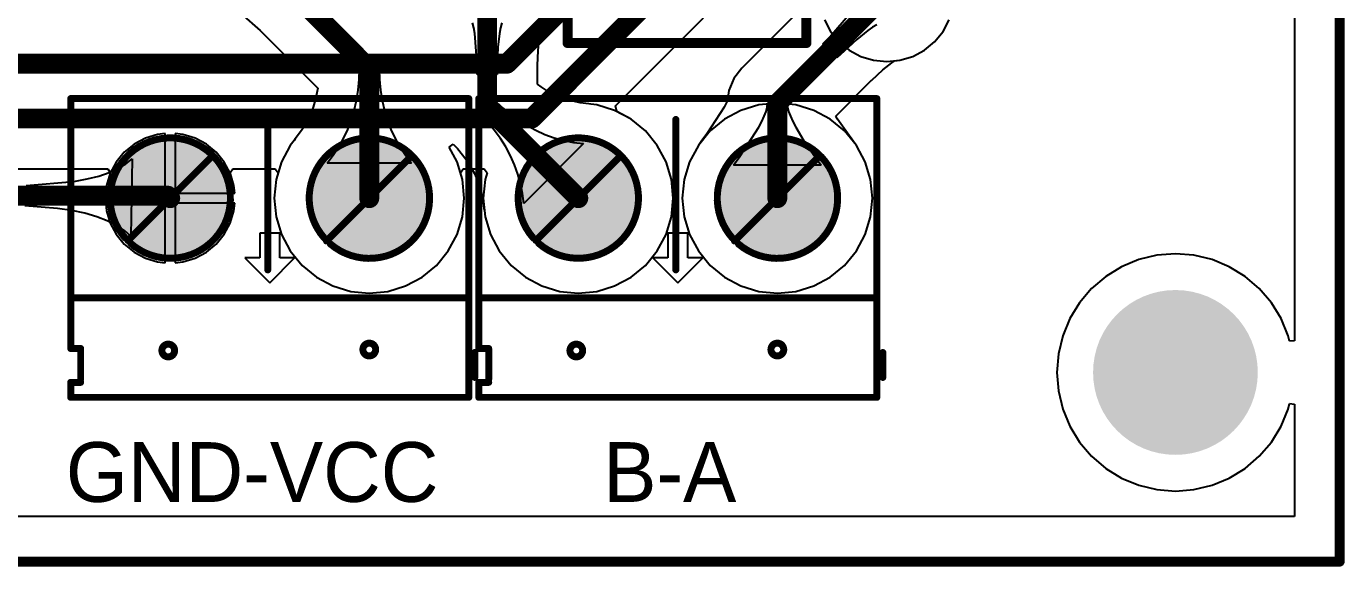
# Model space of a CAD drawing. Header units: millimetres. Extents: x 0 to 140, y 0 to 130.
# Drawn here: x 106.56 to 140.21, y -0.13 to 13.65 of the extents above; entities that cross this region are included whole.
import ezdxf

# ---------------------------------------------------------------- set-up
doc = ezdxf.new("R2010")
doc.units = ezdxf.units.MM
for name, color, linetype in [('BottomLayer', 5, 'Continuous'), ('BottomSolder', 6, 'Continuous'), ('KeepOutLayer', 6, 'Continuous'), ('MultiLayer', 9, 'Continuous'), ('PadHoleLayer', 156, 'Continuous'), ('TopLayer', 1, 'Continuous'), ('TopOverlay', 2, 'Continuous'), ('TopSolder', 216, 'Continuous')]:
    doc.layers.add(name, color=color, linetype=linetype)

msp = doc.modelspace()

# ---------------------------------------------------------------- hatches: boundary and pattern name
at = {"layer": 'BottomLayer'}
h = msp.add_hatch(color=5, dxfattribs=at)
edge = h.paths.add_edge_path()
edge.add_arc((110.236, 9.271), 1.397, 0, 360)
h = msp.add_hatch(color=5, dxfattribs=at)
edge = h.paths.add_edge_path()
edge.add_arc((115.316, 9.271), 1.397, 0, 360)
h = msp.add_hatch(color=5, dxfattribs=at)
edge = h.paths.add_edge_path()
edge.add_arc((120.65, 9.271), 1.397, 0, 360)
h = msp.add_hatch(color=5, dxfattribs=at)
edge = h.paths.add_edge_path()
edge.add_arc((125.73, 9.271), 1.397, 0, 360)
h = msp.add_hatch(color=5, dxfattribs=at)
edge = h.paths.add_edge_path()
edge.add_arc((135.89, 4.826), 2, 0, 360)
at = {"layer": 'BottomSolder'}
h = msp.add_hatch(color=6, dxfattribs=at)
edge = h.paths.add_edge_path()
edge.add_arc((110.236, 9.271), 1.499, 0, 360)
h = msp.add_hatch(color=6, dxfattribs=at)
edge = h.paths.add_edge_path()
edge.add_arc((115.316, 9.271), 1.499, 0, 360)
h = msp.add_hatch(color=6, dxfattribs=at)
edge = h.paths.add_edge_path()
edge.add_arc((120.65, 9.271), 1.499, 0, 360)
h = msp.add_hatch(color=6, dxfattribs=at)
edge = h.paths.add_edge_path()
edge.add_arc((125.73, 9.271), 1.499, 0, 360)
h = msp.add_hatch(color=6, dxfattribs=at)
edge = h.paths.add_edge_path()
edge.add_arc((135.89, 4.826), 2.102, 0, 360)
at = {"layer": 'MultiLayer'}
h = msp.add_hatch(color=9, dxfattribs=at)
edge = h.paths.add_edge_path()
edge.add_arc((110.236, 9.271), 1.397, 0, 360)
h = msp.add_hatch(color=9, dxfattribs=at)
edge = h.paths.add_edge_path()
edge.add_arc((115.316, 9.271), 1.397, 0, 360)
h = msp.add_hatch(color=9, dxfattribs=at)
edge = h.paths.add_edge_path()
edge.add_arc((120.65, 9.271), 1.397, 0, 360)
h = msp.add_hatch(color=9, dxfattribs=at)
edge = h.paths.add_edge_path()
edge.add_arc((125.73, 9.271), 1.397, 0, 360)
h = msp.add_hatch(color=9, dxfattribs=at)
edge = h.paths.add_edge_path()
edge.add_arc((135.89, 4.826), 2, 0, 360)
at = {"layer": 'PadHoleLayer'}
h = msp.add_hatch(color=156, dxfattribs=at)
edge = h.paths.add_edge_path()
edge.add_arc((110.236, 9.271), 0.635, 0, 360)
h = msp.add_hatch(color=156, dxfattribs=at)
edge = h.paths.add_edge_path()
edge.add_arc((115.316, 9.271), 0.635, 0, 360)
h = msp.add_hatch(color=156, dxfattribs=at)
edge = h.paths.add_edge_path()
edge.add_arc((120.65, 9.271), 0.635, 0, 360)
h = msp.add_hatch(color=156, dxfattribs=at)
edge = h.paths.add_edge_path()
edge.add_arc((125.73, 9.271), 0.635, 0, 360)
h = msp.add_hatch(color=156, dxfattribs=at)
edge = h.paths.add_edge_path()
edge.add_arc((135.89, 4.826), 1.5, 0, 360)
at = {"layer": 'TopLayer'}
h = msp.add_hatch(color=1, dxfattribs=at)
edge = h.paths.add_edge_path()
edge.add_arc((110.236, 9.271), 1.397, 0, 360)
h = msp.add_hatch(color=1, dxfattribs=at)
edge = h.paths.add_edge_path()
edge.add_arc((115.316, 9.271), 1.397, 0, 360)
h = msp.add_hatch(color=1, dxfattribs=at)
edge = h.paths.add_edge_path()
edge.add_arc((120.65, 9.271), 1.397, 0, 360)
h = msp.add_hatch(color=1, dxfattribs=at)
edge = h.paths.add_edge_path()
edge.add_arc((125.73, 9.271), 1.397, 0, 360)
h = msp.add_hatch(color=1, dxfattribs=at)
edge = h.paths.add_edge_path()
edge.add_arc((135.89, 4.826), 2, 0, 360)
at = {"layer": 'TopSolder'}
h = msp.add_hatch(color=216, dxfattribs=at)
edge = h.paths.add_edge_path()
edge.add_arc((110.236, 9.271), 1.499, 0, 360)
h = msp.add_hatch(color=216, dxfattribs=at)
edge = h.paths.add_edge_path()
edge.add_arc((115.316, 9.271), 1.499, 0, 360)
h = msp.add_hatch(color=216, dxfattribs=at)
edge = h.paths.add_edge_path()
edge.add_arc((120.65, 9.271), 1.499, 0, 360)
h = msp.add_hatch(color=216, dxfattribs=at)
edge = h.paths.add_edge_path()
edge.add_arc((125.73, 9.271), 1.499, 0, 360)
h = msp.add_hatch(color=216, dxfattribs=at)
edge = h.paths.add_edge_path()
edge.add_arc((135.89, 4.826), 2.102, 0, 360)

# ---------------------------------------------------------------- linework, layer by layer
at = {"layer": 'BottomLayer'}
for p, q in [((138.928, 124.794), (138.928, 5.635)), ((112.05, 13.969), (112.529, 13.548)), ((119.758, 13.52), (119.917, 13.818)), ((126.317, 14.083), (124.824, 12.59)), ((127.07, 13.387), (127.591, 13.99)), ((129.958, 13.52), (130.117, 13.818)), ((112.529, 13.548), (114, 12.077)), ((117.983, 13.618), (117.952, 13.742)), ((118.01, 13.473), (117.983, 13.618)), ((118.068, 12.678), (118.01, 13.473)), ((118.638, 13.473), (118.6, 13.119)), ((118.665, 13.618), (118.638, 13.473)), ((118.696, 13.742), (118.665, 13.618)), ((119.67, 13.413), (119.758, 13.52)), ((128.036, 13.545), (127.758, 13.322)), ((128.157, 13.629), (128.036, 13.545)), ((128.267, 13.694), (128.157, 13.629)), ((129.743, 13.259), (129.958, 13.52)), ((119.622, 13.041), (119.653, 13.325)), ((119.653, 13.325), (119.667, 13.4)), ((119.667, 13.4), (119.67, 13.413)), ((126.893, 13.206), (127.07, 13.387)), ((127.252, 12.847), (126.893, 13.206)), ((127.758, 13.322), (127.433, 13.024)), ((129.482, 13.044), (129.743, 13.259)), ((118.6, 13.119), (118.58, 12.678)), ((119.605, 12.651), (119.622, 13.041)), ((127.433, 13.024), (127.252, 12.847)), ((128.723, 12.773), (128.86, 12.787)), ((128.86, 12.787), (129.184, 12.885)), ((129.184, 12.885), (129.482, 13.044)), ((115.054, 12.294), (115.062, 12.573)), ((115.062, 12.573), (115.57, 12.573)), ((115.57, 12.573), (115.578, 12.294)), ((118.07, 12.426), (118.068, 12.678)), ((118.58, 12.678), (118.578, 12.426)), ((119.605, 12.65), (119.605, 12.651)), ((119.605, 12.178), (119.605, 12.65)), ((124.824, 12.59), (124.621, 12.324)), ((128.138, 12.28), (128.425, 12.544)), ((128.425, 12.544), (128.649, 12.723)), ((128.649, 12.723), (128.711, 12.766)), ((128.711, 12.766), (128.723, 12.773)), ((115.029, 12.023), (115.054, 12.294)), ((115.578, 12.294), (115.603, 12.023)), ((118.578, 12.426), (118.07, 12.426)), ((119.699, 12.109), (119.605, 12.178)), ((124.621, 12.324), (124.493, 12.016)), ((127.223, 11.366), (128.137, 12.28)), ((128.137, 12.28), (128.138, 12.28)), ((113.981, 11.954), (113.939, 11.769)), ((114, 12.077), (113.981, 11.954)), ((114.988, 11.761), (115.029, 12.023)), ((115.603, 12.023), (115.644, 11.761)), ((118.144, 11.417), (118.504, 11.777)), ((118.504, 11.777), (118.705, 11.587)), ((119.859, 12.01), (119.699, 12.109)), ((120.019, 11.924), (119.859, 12.01)), ((120.183, 11.851), (120.019, 11.924)), ((120.35, 11.791), (120.183, 11.851)), ((120.521, 11.743), (120.35, 11.791)), ((124.456, 11.78), (124.455, 11.769)), ((124.47, 11.841), (124.456, 11.78)), ((124.493, 12.016), (124.47, 11.841)), ((113.886, 11.593), (113.822, 11.425)), ((113.939, 11.769), (113.886, 11.593)), ((114.856, 11.262), (114.93, 11.507)), ((114.93, 11.507), (114.988, 11.761)), ((115.644, 11.761), (115.702, 11.507)), ((115.702, 11.507), (115.776, 11.262)), ((118.705, 11.587), (118.912, 11.415)), ((120.698, 11.706), (120.521, 11.743)), ((120.917, 11.678), (120.698, 11.706)), ((120.966, 11.665), (120.917, 11.678)), ((121.123, 11.649), (120.966, 11.665)), ((121.578, 11.511), (121.123, 11.649)), ((121.997, 11.287), (121.578, 11.511)), ((124.373, 11.594), (123.934, 10.915)), ((124.414, 11.673), (124.373, 11.594)), ((124.446, 11.745), (124.414, 11.673)), ((124.455, 11.769), (124.446, 11.745)), ((125.398, 11.364), (125.441, 11.485)), ((125.441, 11.485), (125.467, 11.592)), ((125.467, 11.592), (125.476, 11.684)), ((125.476, 11.684), (125.984, 11.684)), ((125.984, 11.684), (125.993, 11.592)), ((125.993, 11.592), (126.019, 11.485)), ((126.019, 11.485), (126.062, 11.364)), ((113.66, 11.11), (113.561, 10.96)), ((113.747, 11.265), (113.66, 11.11)), ((113.822, 11.425), (113.747, 11.265)), ((114.766, 11.025), (114.856, 11.262)), ((115.776, 11.262), (115.866, 11.025)), ((118.334, 11.216), (118.144, 11.417)), ((118.506, 11.009), (118.334, 11.216)), ((118.912, 11.415), (119.125, 11.26)), ((119.125, 11.26), (119.344, 11.122)), ((119.344, 11.122), (119.569, 11.002)), ((122.365, 10.986), (121.997, 11.287)), ((125.26, 11.078), (125.338, 11.228)), ((125.338, 11.228), (125.398, 11.364)), ((126.062, 11.364), (126.122, 11.228)), ((126.122, 11.228), (126.2, 11.078)), ((127.269, 11.289), (127.223, 11.366)), ((127.518, 10.927), (127.269, 11.289)), ((109.601, 10.804), (109.314, 10.65)), ((109.912, 10.898), (109.601, 10.804)), ((110.109, 10.917), (109.912, 10.898)), ((110.109, 9.398), (110.109, 10.917)), ((110.56, 10.898), (110.363, 10.917)), ((110.363, 10.917), (110.363, 9.398)), ((110.871, 10.804), (110.56, 10.898)), ((111.158, 10.65), (110.871, 10.804)), ((113.427, 10.785), (113.401, 10.741)), ((113.561, 10.96), (113.427, 10.785)), ((114.535, 10.576), (114.659, 10.796)), ((114.659, 10.796), (114.766, 11.025)), ((115.866, 11.025), (115.973, 10.796)), ((115.973, 10.796), (116.097, 10.576)), ((118.661, 10.796), (118.506, 11.009)), ((118.799, 10.577), (118.661, 10.796)), ((119.569, 11.002), (119.8, 10.899)), ((119.8, 10.899), (120.037, 10.814)), ((120.037, 10.814), (120.28, 10.746)), ((122.666, 10.618), (122.365, 10.986)), ((123.934, 10.915), (123.788, 10.717)), ((124.777, 10.332), (125.26, 11.078)), ((126.2, 11.078), (126.407, 10.734)), ((127.672, 10.717), (127.518, 10.927)), ((109.063, 10.444), (108.857, 10.193)), ((109.314, 10.65), (109.063, 10.444)), ((111.409, 10.444), (111.158, 10.65)), ((111.615, 10.193), (111.409, 10.444)), ((113.3, 10.618), (113.076, 10.199)), ((113.401, 10.741), (113.3, 10.618)), ((114.395, 10.364), (114.535, 10.576)), ((116.097, 10.576), (116.237, 10.364)), ((117.355, 10.575), (117.458, 10.651)), ((117.556, 10.199), (117.355, 10.575)), ((117.458, 10.651), (117.459, 10.65)), ((117.459, 10.65), (117.566, 10.537)), ((117.566, 10.537), (117.697, 10.38)), ((118.919, 10.352), (118.799, 10.577)), ((120.784, 10.662), (119.259, 9.137)), ((120.28, 10.746), (120.529, 10.695)), ((120.529, 10.695), (120.784, 10.662)), ((122.89, 10.199), (122.666, 10.618)), ((123.714, 10.618), (123.49, 10.199)), ((123.772, 10.688), (123.714, 10.618)), ((123.788, 10.717), (123.772, 10.688)), ((126.407, 10.734), (126.683, 10.332)), ((127.688, 10.688), (127.672, 10.717)), ((127.746, 10.618), (127.688, 10.688)), ((127.97, 10.199), (127.746, 10.618)), ((108.857, 10.193), (108.703, 9.906)), ((108.91, 10.027), (109.105, 10.144)), ((109.105, 10.144), (109.264, 10.274)), ((109.264, 10.274), (109.234, 8.298)), ((111.769, 9.906), (111.615, 10.193)), ((113.076, 10.199), (112.938, 9.744)), ((114.239, 10.161), (114.395, 10.364)), ((116.393, 10.161), (114.239, 10.161)), ((116.237, 10.364), (116.393, 10.161)), ((117.694, 9.744), (117.556, 10.199)), ((117.697, 10.38), (117.812, 10.222)), ((117.812, 10.222), (117.911, 10.062)), ((119.022, 10.121), (118.919, 10.352)), ((119.107, 9.884), (119.022, 10.121)), ((123.028, 9.744), (122.89, 10.199)), ((123.49, 10.199), (123.352, 9.744)), ((124.613, 10.11), (124.777, 10.332)), ((126.847, 10.11), (124.613, 10.11)), ((126.683, 10.332), (126.847, 10.11)), ((128.108, 9.744), (127.97, 10.199)), ((107.778, 9.698), (108.114, 9.76)), ((108.114, 9.76), (108.415, 9.835)), ((108.415, 9.835), (108.68, 9.925)), ((108.703, 9.906), (108.609, 9.595)), ((108.68, 9.925), (108.91, 10.027)), ((111.863, 9.595), (111.769, 9.906)), ((117.911, 10.062), (117.997, 9.901)), ((117.997, 9.901), (118.07, 9.738)), ((119.175, 9.641), (119.107, 9.884)), ((106.559, 9.595), (107.778, 9.698)), ((108.609, 9.595), (108.59, 9.398)), ((111.882, 9.398), (111.863, 9.595)), ((112.938, 9.744), (112.891, 9.271)), ((117.741, 9.271), (117.694, 9.744)), ((118.07, 9.738), (118.13, 9.571)), ((118.13, 9.571), (118.178, 9.4)), ((119.226, 9.392), (119.175, 9.641)), ((123.075, 9.271), (123.028, 9.744)), ((123.352, 9.744), (123.305, 9.271)), ((128.155, 9.271), (128.108, 9.744)), ((108.59, 9.398), (110.109, 9.398)), ((110.109, 9.144), (108.59, 9.144)), ((108.59, 9.144), (108.609, 8.947)), ((110.109, 7.625), (110.109, 9.144)), ((110.363, 9.398), (111.882, 9.398)), ((111.882, 9.144), (110.363, 9.144)), ((110.363, 9.144), (110.363, 7.625)), ((111.863, 8.947), (111.882, 9.144)), ((112.891, 9.271), (112.938, 8.798)), ((117.694, 8.798), (117.741, 9.271)), ((118.178, 9.4), (118.215, 9.223)), ((118.215, 9.223), (118.243, 9.004)), ((119.259, 9.137), (119.226, 9.392)), ((123.028, 8.798), (123.075, 9.271)), ((123.305, 9.271), (123.352, 8.798)), ((128.108, 8.798), (128.155, 9.271)), ((107.358, 9.01), (106.525, 9.073)), ((107.726, 8.955), (107.358, 9.01)), ((108.06, 8.885), (107.726, 8.955)), ((108.361, 8.799), (108.06, 8.885)), ((108.629, 8.697), (108.361, 8.799)), ((108.609, 8.947), (108.703, 8.636)), ((111.769, 8.636), (111.863, 8.947)), ((112.938, 8.798), (113.076, 8.343)), ((117.556, 8.343), (117.694, 8.798)), ((118.243, 9.004), (118.256, 8.955)), ((118.256, 8.955), (118.272, 8.798)), ((118.272, 8.798), (118.41, 8.343)), ((122.89, 8.343), (123.028, 8.798)), ((123.352, 8.798), (123.49, 8.343)), ((127.97, 8.343), (128.108, 8.798)), ((108.864, 8.579), (108.629, 8.697)), ((108.703, 8.636), (108.857, 8.349)), ((109.065, 8.446), (108.864, 8.579)), ((109.234, 8.298), (109.065, 8.446)), ((111.615, 8.349), (111.769, 8.636)), ((108.857, 8.349), (109.063, 8.098)), ((109.063, 8.098), (109.314, 7.892)), ((111.158, 7.892), (111.409, 8.098)), ((111.409, 8.098), (111.615, 8.349)), ((113.076, 8.343), (113.3, 7.924)), ((117.332, 7.924), (117.556, 8.343)), ((118.41, 8.343), (118.634, 7.924)), ((122.666, 7.924), (122.89, 8.343)), ((123.49, 8.343), (123.714, 7.924)), ((127.746, 7.924), (127.97, 8.343)), ((109.314, 7.892), (109.601, 7.738)), ((109.601, 7.738), (109.912, 7.644)), ((110.56, 7.644), (110.871, 7.738)), ((110.871, 7.738), (111.158, 7.892)), ((113.3, 7.924), (113.601, 7.556)), ((117.031, 7.556), (117.332, 7.924)), ((118.634, 7.924), (118.935, 7.556)), ((122.365, 7.556), (122.666, 7.924)), ((123.714, 7.924), (124.015, 7.556)), ((127.445, 7.556), (127.746, 7.924)), ((135.417, 7.814), (134.955, 7.703)), ((135.89, 7.851), (135.417, 7.814)), ((136.363, 7.814), (135.89, 7.851)), ((136.825, 7.703), (136.363, 7.814)), ((109.912, 7.644), (110.109, 7.625)), ((110.363, 7.625), (110.56, 7.644)), ((113.601, 7.556), (113.969, 7.255)), ((116.663, 7.255), (117.031, 7.556)), ((118.935, 7.556), (119.303, 7.255)), ((121.997, 7.255), (122.365, 7.556)), ((124.015, 7.556), (124.383, 7.255)), ((127.077, 7.255), (127.445, 7.556)), ((134.517, 7.522), (134.112, 7.274)), ((134.955, 7.703), (134.517, 7.522)), ((137.263, 7.522), (136.825, 7.703)), ((137.668, 7.274), (137.263, 7.522)), ((113.969, 7.255), (114.388, 7.031)), ((116.244, 7.031), (116.663, 7.255)), ((119.303, 7.255), (119.722, 7.031)), ((121.578, 7.031), (121.997, 7.255)), ((124.383, 7.255), (124.802, 7.031)), ((126.658, 7.031), (127.077, 7.255)), ((134.112, 7.274), (133.751, 6.965)), ((138.029, 6.965), (137.668, 7.274)), ((114.388, 7.031), (114.843, 6.893)), ((114.843, 6.893), (115.316, 6.846)), ((115.316, 6.846), (115.789, 6.893)), ((115.789, 6.893), (116.244, 7.031)), ((119.722, 7.031), (120.177, 6.893)), ((120.177, 6.893), (120.65, 6.846)), ((120.65, 6.846), (121.123, 6.893)), ((121.123, 6.893), (121.578, 7.031)), ((124.802, 7.031), (125.257, 6.893)), ((125.257, 6.893), (125.73, 6.846)), ((125.73, 6.846), (126.203, 6.893)), ((126.203, 6.893), (126.658, 7.031)), ((133.751, 6.965), (133.442, 6.604)), ((138.338, 6.604), (138.029, 6.965)), ((133.442, 6.604), (133.194, 6.199)), ((138.586, 6.199), (138.338, 6.604)), ((133.194, 6.199), (133.013, 5.761)), ((138.767, 5.761), (138.586, 6.199)), ((133.013, 5.761), (132.902, 5.299)), ((138.801, 5.62), (138.767, 5.761)), ((138.928, 5.635), (138.801, 5.62)), ((132.902, 5.299), (132.865, 4.826)), ((132.865, 4.826), (132.902, 4.353)), ((132.902, 4.353), (133.013, 3.891)), ((133.013, 3.891), (133.194, 3.453)), ((138.586, 3.453), (138.767, 3.891)), ((138.767, 3.891), (138.801, 4.032)), ((138.801, 4.032), (138.928, 4.017)), ((138.928, 4.017), (138.928, 1.153)), ((133.194, 3.453), (133.442, 3.048)), ((138.338, 3.048), (138.586, 3.453)), ((133.442, 3.048), (133.751, 2.687)), ((138.029, 2.687), (138.338, 3.048)), ((133.751, 2.687), (134.112, 2.378)), ((134.112, 2.378), (134.517, 2.13)), ((137.263, 2.13), (137.668, 2.378)), ((137.668, 2.378), (138.029, 2.687)), ((134.517, 2.13), (134.955, 1.949)), ((136.825, 1.949), (137.263, 2.13)), ((134.955, 1.949), (135.417, 1.838)), ((135.417, 1.838), (135.89, 1.801)), ((135.89, 1.801), (136.363, 1.838)), ((136.363, 1.838), (136.825, 1.949)), ((138.928, 1.153), (1.153, 1.153))]:
    msp.add_line(p, q, dxfattribs=at)
at = {"layer": 'BottomLayer', "const_width": 0.508}
for points in [[(112.268, 15.621), (115.316, 12.573)], [(118.324, 11.597), (118.324, 14.478)], [(125.73, 11.684), (128.524, 14.478)], [(115.316, 9.271), (115.316, 12.573)], [(118.324, 11.597), (120.65, 9.271)], [(125.73, 9.271), (125.73, 11.684)], [(103.54, 9.334), (110.172, 9.334)], [(110.172, 9.334), (110.236, 9.271)]]:
    msp.add_lwpolyline(points, dxfattribs=at)
at = {"layer": 'BottomLayer', "const_width": 0.254}
for points in [[(115.189, 12.573, 1), (115.443, 12.573, 1)], [(115.189, 12.573, 1), (115.443, 12.573, 1)], [(118.197, 11.597, 1), (118.451, 11.597, 1)], [(118.197, 11.597, 1), (118.451, 11.597, 1)], [(125.603, 11.684, 1), (125.857, 11.684, 1)], [(125.603, 11.684, 1), (125.857, 11.684, 1)], [(110.046, 9.334, 1), (110.299, 9.334, 1)], [(110.046, 9.334, 1), (110.299, 9.334, 1)], [(110.109, 9.271, 1), (110.363, 9.271, 1)], [(115.189, 9.271, 1), (115.443, 9.271, 1)], [(120.523, 9.271, 1), (120.777, 9.271, 1)], [(125.603, 9.271, 1), (125.857, 9.271, 1)]]:
    msp.add_lwpolyline(points, format="xyb", close=True, dxfattribs=at)
at = {"layer": 'KeepOutLayer', "const_width": 0.254}
for points in [[(140.081, 130.048), (140.081, 0)], [(0, 0), (140.081, 0)]]:
    msp.add_lwpolyline(points, dxfattribs=at)
at = {"layer": 'KeepOutLayer', "const_width": 0.127}
msp.add_lwpolyline([(140.018, 0, 1), (140.145, 0, 1)], format="xyb", close=True, dxfattribs=at)
msp.add_lwpolyline([(140.018, 0, 1), (140.145, 0, 1)], format="xyb", close=True, dxfattribs=at)
at = {"layer": 'TopLayer'}
for p, q in [((138.928, 124.794), (138.928, 5.635)), ((121.599, 11.627), (123.842, 13.87)), ((126.931, 13.818), (127.09, 13.52)), ((129.958, 13.52), (130.117, 13.818)), ((127.09, 13.52), (127.305, 13.259)), ((129.743, 13.259), (129.958, 13.52)), ((127.305, 13.259), (127.566, 13.044)), ((129.482, 13.044), (129.743, 13.259)), ((127.566, 13.044), (127.864, 12.885)), ((127.864, 12.885), (128.188, 12.787)), ((128.188, 12.787), (128.524, 12.754)), ((128.524, 12.754), (128.86, 12.787)), ((128.86, 12.787), (129.184, 12.885)), ((129.184, 12.885), (129.482, 13.044)), ((121.633, 11.482), (121.599, 11.627)), ((121.997, 11.287), (121.633, 11.482)), ((124.802, 11.511), (124.383, 11.287)), ((125.257, 11.649), (124.802, 11.511)), ((125.73, 11.696), (125.257, 11.649)), ((126.203, 11.649), (125.73, 11.696)), ((126.658, 11.511), (126.203, 11.649)), ((127.077, 11.287), (126.658, 11.511)), ((122.365, 10.986), (121.997, 11.287)), ((124.383, 11.287), (124.015, 10.986)), ((127.445, 10.986), (127.077, 11.287)), ((122.666, 10.618), (122.365, 10.986)), ((124.015, 10.986), (123.714, 10.618)), ((127.746, 10.618), (127.445, 10.986)), ((122.89, 10.199), (122.666, 10.618)), ((123.714, 10.618), (123.49, 10.199)), ((127.97, 10.199), (127.746, 10.618)), ((123.028, 9.744), (122.89, 10.199)), ((123.49, 10.199), (123.352, 9.744)), ((128.108, 9.744), (127.97, 10.199)), ((104.69, 10.022), (108.642, 10.022)), ((108.7, 9.895), (108.609, 9.595)), ((108.642, 10.022), (108.696, 9.932)), ((108.696, 9.932), (108.7, 9.895)), ((111.772, 9.895), (111.776, 9.932)), ((111.863, 9.595), (111.772, 9.895)), ((111.776, 9.932), (111.83, 10.022)), ((111.83, 10.022), (112.916, 10.022)), ((112.916, 10.022), (112.991, 9.92)), ((112.991, 9.92), (112.938, 9.744)), ((117.641, 9.92), (117.716, 10.022)), ((117.694, 9.744), (117.641, 9.92)), ((117.716, 10.022), (118.25, 10.022)), ((118.25, 10.022), (118.325, 9.92)), ((118.325, 9.92), (118.272, 9.744)), ((108.609, 9.595), (108.59, 9.398)), ((111.882, 9.398), (111.863, 9.595)), ((112.938, 9.744), (112.891, 9.271)), ((117.741, 9.271), (117.694, 9.744)), ((118.272, 9.744), (118.225, 9.271)), ((123.075, 9.271), (123.028, 9.744)), ((123.352, 9.744), (123.305, 9.271)), ((128.155, 9.271), (128.108, 9.744)), ((108.59, 9.398), (110.236, 9.398)), ((110.109, 9.144), (108.59, 9.144)), ((108.59, 9.144), (108.609, 8.947)), ((110.109, 7.625), (110.109, 9.144)), ((110.236, 9.398), (111.882, 9.398)), ((111.882, 9.144), (110.363, 9.144)), ((110.363, 9.144), (110.363, 7.625)), ((111.863, 8.947), (111.882, 9.144)), ((112.891, 9.271), (112.938, 8.798)), ((117.694, 8.798), (117.741, 9.271)), ((118.225, 9.271), (118.272, 8.798)), ((123.028, 8.798), (123.075, 9.271)), ((123.305, 9.271), (123.352, 8.798)), ((128.108, 8.798), (128.155, 9.271)), ((108.609, 8.947), (108.703, 8.636)), ((111.769, 8.636), (111.863, 8.947)), ((112.938, 8.798), (113.076, 8.343)), ((117.556, 8.343), (117.694, 8.798)), ((118.272, 8.798), (118.41, 8.343)), ((122.89, 8.343), (123.028, 8.798)), ((123.352, 8.798), (123.49, 8.343)), ((127.97, 8.343), (128.108, 8.798)), ((108.703, 8.636), (108.857, 8.349)), ((111.615, 8.349), (111.769, 8.636)), ((108.857, 8.349), (109.063, 8.098)), ((109.063, 8.098), (109.314, 7.892)), ((111.158, 7.892), (111.409, 8.098)), ((111.409, 8.098), (111.615, 8.349)), ((113.076, 8.343), (113.3, 7.924)), ((117.332, 7.924), (117.556, 8.343)), ((118.41, 8.343), (118.634, 7.924)), ((122.666, 7.924), (122.89, 8.343)), ((123.49, 8.343), (123.714, 7.924)), ((127.746, 7.924), (127.97, 8.343)), ((109.314, 7.892), (109.601, 7.738)), ((109.601, 7.738), (109.912, 7.644)), ((110.56, 7.644), (110.871, 7.738)), ((110.871, 7.738), (111.158, 7.892)), ((113.3, 7.924), (113.601, 7.556)), ((117.031, 7.556), (117.332, 7.924)), ((118.634, 7.924), (118.935, 7.556)), ((122.365, 7.556), (122.666, 7.924)), ((123.714, 7.924), (124.015, 7.556)), ((127.445, 7.556), (127.746, 7.924)), ((135.417, 7.814), (134.955, 7.703)), ((135.89, 7.851), (135.417, 7.814)), ((136.363, 7.814), (135.89, 7.851)), ((136.825, 7.703), (136.363, 7.814)), ((109.912, 7.644), (110.109, 7.625)), ((110.363, 7.625), (110.56, 7.644)), ((113.601, 7.556), (113.969, 7.255)), ((116.663, 7.255), (117.031, 7.556)), ((118.935, 7.556), (119.303, 7.255)), ((121.997, 7.255), (122.365, 7.556)), ((124.015, 7.556), (124.383, 7.255)), ((127.077, 7.255), (127.445, 7.556)), ((134.517, 7.522), (134.112, 7.274)), ((134.955, 7.703), (134.517, 7.522)), ((137.263, 7.522), (136.825, 7.703)), ((137.668, 7.274), (137.263, 7.522)), ((113.969, 7.255), (114.388, 7.031)), ((116.244, 7.031), (116.663, 7.255)), ((119.303, 7.255), (119.722, 7.031)), ((121.578, 7.031), (121.997, 7.255)), ((124.383, 7.255), (124.802, 7.031)), ((126.658, 7.031), (127.077, 7.255)), ((134.112, 7.274), (133.751, 6.965)), ((138.029, 6.965), (137.668, 7.274)), ((114.388, 7.031), (114.843, 6.893)), ((114.843, 6.893), (115.316, 6.846)), ((115.316, 6.846), (115.789, 6.893)), ((115.789, 6.893), (116.244, 7.031)), ((119.722, 7.031), (120.177, 6.893)), ((120.177, 6.893), (120.65, 6.846)), ((120.65, 6.846), (121.123, 6.893)), ((121.123, 6.893), (121.578, 7.031)), ((124.802, 7.031), (125.257, 6.893)), ((125.257, 6.893), (125.73, 6.846)), ((125.73, 6.846), (126.203, 6.893)), ((126.203, 6.893), (126.658, 7.031)), ((133.751, 6.965), (133.442, 6.604)), ((138.338, 6.604), (138.029, 6.965)), ((133.442, 6.604), (133.194, 6.199)), ((138.586, 6.199), (138.338, 6.604)), ((133.194, 6.199), (133.013, 5.761)), ((138.767, 5.761), (138.586, 6.199)), ((133.013, 5.761), (132.902, 5.299)), ((138.801, 5.62), (138.767, 5.761)), ((138.928, 5.635), (138.801, 5.62)), ((132.902, 5.299), (132.865, 4.826)), ((132.865, 4.826), (132.902, 4.353)), ((132.902, 4.353), (133.013, 3.891)), ((133.013, 3.891), (133.194, 3.453)), ((138.586, 3.453), (138.767, 3.891)), ((138.767, 3.891), (138.801, 4.032)), ((138.801, 4.032), (138.928, 4.017)), ((138.928, 4.017), (138.928, 1.153)), ((133.194, 3.453), (133.442, 3.048)), ((138.338, 3.048), (138.586, 3.453)), ((133.442, 3.048), (133.751, 2.687)), ((138.029, 2.687), (138.338, 3.048)), ((133.751, 2.687), (134.112, 2.378)), ((134.112, 2.378), (134.517, 2.13)), ((137.263, 2.13), (137.668, 2.378)), ((137.668, 2.378), (138.029, 2.687)), ((134.517, 2.13), (134.955, 1.949)), ((136.825, 1.949), (137.263, 2.13)), ((134.955, 1.949), (135.417, 1.838)), ((135.417, 1.838), (135.89, 1.801)), ((135.89, 1.801), (136.363, 1.838)), ((136.363, 1.838), (136.825, 1.949)), ((138.928, 1.153), (1.153, 1.153))]:
    msp.add_line(p, q, dxfattribs=at)
at = {"layer": 'TopLayer', "const_width": 0.508}
for points in [[(118.828, 12.7), (121.678, 15.55)], [(119.463, 11.303), (122.936, 14.776)], [(25.796, 12.7), (118.828, 12.7)], [(25.4, 11.303), (119.463, 11.303)]]:
    msp.add_lwpolyline(points, dxfattribs=at)
at = {"layer": 'TopLayer', "const_width": 0.254}
for points in [[(118.701, 12.7, 1), (118.955, 12.7, 1)], [(118.701, 12.7, 1), (118.955, 12.7, 1)], [(119.336, 11.303, 1), (119.59, 11.303, 1)], [(119.336, 11.303, 1), (119.59, 11.303, 1)]]:
    msp.add_lwpolyline(points, format="xyb", close=True, dxfattribs=at)
at = {"layer": 'TopOverlay'}
for p, q in [((113.03, 8.382), (112.522, 8.382)), ((112.522, 8.382), (112.522, 7.747)), ((113.03, 7.747), (113.03, 8.382)), ((123.444, 8.382), (122.936, 8.382)), ((122.936, 8.382), (122.936, 7.747)), ((123.444, 7.747), (123.444, 8.382)), ((112.141, 7.747), (112.776, 7.112)), ((112.522, 7.747), (112.141, 7.747)), ((112.776, 7.112), (113.411, 7.747)), ((113.411, 7.747), (113.03, 7.747)), ((122.555, 7.747), (123.19, 7.112)), ((122.936, 7.747), (122.555, 7.747)), ((123.19, 7.112), (123.825, 7.747)), ((123.825, 7.747), (123.444, 7.747))]:
    msp.add_line(p, q, dxfattribs=at)
for points, const_width in [([(120.376, 13.228), (120.376, 15.728)], 0.254), ([(126.472, 13.228), (126.472, 15.728)], 0.254), ([(120.376, 13.228), (126.472, 13.228)], 0.254), ([(107.696, 11.811), (117.856, 11.811)], 0.178), ([(107.696, 5.436), (107.696, 11.811)], 0.178), ([(117.856, 8.001), (117.856, 11.811)], 0.178), ([(118.11, 11.811), (128.27, 11.811)], 0.178), ([(118.11, 5.436), (118.11, 11.811)], 0.178), ([(128.27, 8.001), (128.27, 11.811)], 0.178), ([(107.696, 8.255), (107.696, 11.278)], 0.178), ([(112.725, 7.442), (112.725, 11.278)], 0.178), ([(118.11, 8.255), (118.11, 11.278)], 0.178), ([(123.139, 7.442), (123.139, 11.278)], 0.178), ([(109.156, 8.191), (111.303, 10.338)], 0.178), ([(114.224, 8.179), (116.383, 10.338)], 0.178), ([(119.57, 8.191), (121.717, 10.338)], 0.178), ([(124.638, 8.179), (126.797, 10.338)], 0.178), ([(117.856, 4.191), (117.856, 8.001)], 0.178), ([(128.27, 4.191), (128.27, 8.001)], 0.178), ([(107.696, 6.731), (117.856, 6.731)], 0.178), ([(118.11, 6.731), (128.27, 6.731)], 0.178), ([(107.696, 5.436), (107.95, 5.436)], 0.178), ([(107.95, 4.648), (107.95, 5.436)], 0.178), ([(118.008, 4.699), (118.008, 5.334)], 0.178), ([(118.11, 5.436), (118.364, 5.436)], 0.178), ([(118.364, 4.648), (118.364, 5.436)], 0.178), ([(128.422, 4.699), (128.422, 5.334)], 0.178), ([(107.696, 4.191), (107.696, 4.572)], 0.178), ([(107.696, 4.572), (107.95, 4.572)], 0.178), ([(118.11, 4.191), (118.11, 4.572)], 0.178), ([(118.11, 4.572), (118.364, 4.572)], 0.178), ([(107.696, 4.191), (117.856, 4.191)], 0.178), ([(118.11, 4.191), (128.27, 4.191)], 0.178)]:
    msp.add_lwpolyline(points, dxfattribs=dict(at, const_width=const_width))
for points, const_width in [([(120.313, 13.228, 1), (120.44, 13.228, 1)], 0.127), ([(120.313, 13.228, 1), (120.44, 13.228, 1)], 0.127), ([(126.409, 13.228, 1), (126.536, 13.228, 1)], 0.127), ([(126.409, 13.228, 1), (126.536, 13.228, 1)], 0.127), ([(107.652, 11.811, 1), (107.74, 11.811, 1)], 0.0889), ([(107.652, 11.811, 1), (107.74, 11.811, 1)], 0.0889), ([(117.812, 11.811, 1), (117.9, 11.811, 1)], 0.0889), ([(117.812, 11.811, 1), (117.9, 11.811, 1)], 0.0889), ([(118.066, 11.811, 1), (118.154, 11.811, 1)], 0.0889), ([(118.066, 11.811, 1), (118.154, 11.811, 1)], 0.0889), ([(128.226, 11.811, 1), (128.314, 11.811, 1)], 0.0889), ([(128.226, 11.811, 1), (128.314, 11.811, 1)], 0.0889), ([(107.652, 11.278, 1), (107.74, 11.278, 1)], 0.0889), ([(112.681, 11.278, 1), (112.77, 11.278, 1)], 0.0889), ([(118.066, 11.278, 1), (118.154, 11.278, 1)], 0.0889), ([(123.095, 11.278, 1), (123.184, 11.278, 1)], 0.0889), ([(111.258, 10.338, 1), (111.347, 10.338, 1)], 0.0889), ([(116.338, 10.338, 1), (116.427, 10.338, 1)], 0.0889), ([(121.672, 10.338, 1), (121.761, 10.338, 1)], 0.0889), ([(126.752, 10.338, 1), (126.841, 10.338, 1)], 0.0889), ([(107.652, 8.255, 1), (107.74, 8.255, 1)], 0.0889), ([(109.044, 8.254, 1), (109.133, 8.254, 1)], 0.0889), ([(109.112, 8.191, 1), (109.201, 8.191, 1)], 0.0889), ([(109.182, 8.117, 1), (109.271, 8.117, 1)], 0.0889), ([(114.124, 8.254, 1), (114.213, 8.254, 1)], 0.0889), ([(114.179, 8.179, 1), (114.268, 8.179, 1)], 0.0889), ([(114.28, 8.101, 1), (114.369, 8.101, 1)], 0.0889), ([(117.812, 8.001, 1), (117.9, 8.001, 1)], 0.0889), ([(117.812, 8.001, 1), (117.9, 8.001, 1)], 0.0889), ([(118.066, 8.255, 1), (118.154, 8.255, 1)], 0.0889), ([(119.458, 8.254, 1), (119.547, 8.254, 1)], 0.0889), ([(119.526, 8.191, 1), (119.615, 8.191, 1)], 0.0889), ([(119.596, 8.117, 1), (119.685, 8.117, 1)], 0.0889), ([(124.538, 8.254, 1), (124.627, 8.254, 1)], 0.0889), ([(124.593, 8.179, 1), (124.682, 8.179, 1)], 0.0889), ([(124.694, 8.101, 1), (124.783, 8.101, 1)], 0.0889), ([(128.226, 8.001, 1), (128.314, 8.001, 1)], 0.0889), ([(128.226, 8.001, 1), (128.314, 8.001, 1)], 0.0889), ([(112.681, 7.442, 1), (112.77, 7.442, 1)], 0.0889), ([(123.095, 7.442, 1), (123.184, 7.442, 1)], 0.0889), ([(107.652, 6.731, 1), (107.74, 6.731, 1)], 0.0889), ([(117.812, 6.731, 1), (117.9, 6.731, 1)], 0.0889), ([(118.066, 6.731, 1), (118.154, 6.731, 1)], 0.0889), ([(128.226, 6.731, 1), (128.314, 6.731, 1)], 0.0889), ([(107.652, 5.436, 1), (107.74, 5.436, 1)], 0.0889), ([(107.652, 5.436, 1), (107.74, 5.436, 1)], 0.0889), ([(107.906, 5.436, 1), (107.994, 5.436, 1)], 0.0889), ([(107.906, 5.436, 1), (107.994, 5.436, 1)], 0.0889), ([(110.348, 5.385, 1), (110.023, 5.385, 1)], 0.178), ([(109.978, 5.385, 1), (110.067, 5.385, 1)], 0.0889), ([(110.303, 5.385, 1), (110.392, 5.385, 1)], 0.0889), ([(115.479, 5.41, 1), (115.153, 5.41, 1)], 0.178), ([(115.109, 5.41, 1), (115.198, 5.41, 1)], 0.0889), ([(115.434, 5.41, 1), (115.523, 5.41, 1)], 0.0889), ([(117.964, 5.334, 1), (118.053, 5.334, 1)], 0.0889), ([(118.066, 5.436, 1), (118.154, 5.436, 1)], 0.0889), ([(118.066, 5.436, 1), (118.154, 5.436, 1)], 0.0889), ([(118.32, 5.436, 1), (118.408, 5.436, 1)], 0.0889), ([(118.32, 5.436, 1), (118.408, 5.436, 1)], 0.0889), ([(120.762, 5.385, 1), (120.437, 5.385, 1)], 0.178), ([(120.392, 5.385, 1), (120.481, 5.385, 1)], 0.0889), ([(120.717, 5.385, 1), (120.806, 5.385, 1)], 0.0889), ([(125.893, 5.41, 1), (125.567, 5.41, 1)], 0.178), ([(125.523, 5.41, 1), (125.612, 5.41, 1)], 0.0889), ([(125.848, 5.41, 1), (125.937, 5.41, 1)], 0.0889), ([(128.378, 5.334, 1), (128.467, 5.334, 1)], 0.0889), ([(107.906, 4.648, 1), (107.994, 4.648, 1)], 0.0889), ([(117.964, 4.699, 1), (118.053, 4.699, 1)], 0.0889), ([(118.32, 4.648, 1), (118.408, 4.648, 1)], 0.0889), ([(128.378, 4.699, 1), (128.467, 4.699, 1)], 0.0889), ([(107.652, 4.572, 1), (107.74, 4.572, 1)], 0.0889), ([(107.652, 4.572, 1), (107.74, 4.572, 1)], 0.0889), ([(107.906, 4.572, 1), (107.994, 4.572, 1)], 0.0889), ([(118.066, 4.572, 1), (118.154, 4.572, 1)], 0.0889), ([(118.066, 4.572, 1), (118.154, 4.572, 1)], 0.0889), ([(118.32, 4.572, 1), (118.408, 4.572, 1)], 0.0889), ([(107.652, 4.191, 1), (107.74, 4.191, 1)], 0.0889), ([(107.652, 4.191, 1), (107.74, 4.191, 1)], 0.0889), ([(117.812, 4.191, 1), (117.9, 4.191, 1)], 0.0889), ([(117.812, 4.191, 1), (117.9, 4.191, 1)], 0.0889), ([(118.066, 4.191, 1), (118.154, 4.191, 1)], 0.0889), ([(118.066, 4.191, 1), (118.154, 4.191, 1)], 0.0889), ([(128.226, 4.191, 1), (128.314, 4.191, 1)], 0.0889), ([(128.226, 4.191, 1), (128.314, 4.191, 1)], 0.0889)]:
    msp.add_lwpolyline(points, format="xyb", close=True, dxfattribs=dict(at, const_width=const_width))
at = {"layer": 'TopOverlay', "const_width": 0.178}
for points in [[(109.088, 8.254, -31.551006), (109.226, 8.117)], [(114.168, 8.254, -28.0907), (114.324, 8.101)], [(119.502, 8.254, -31.551006), (119.64, 8.117)], [(124.582, 8.254, -28.0907), (124.738, 8.101)]]:
    msp.add_lwpolyline(points, format="xyb", dxfattribs=at)

# ---------------------------------------------------------------- texts
at = {"layer": 'TopOverlay'}
for s, p in [('GND-VCC', (107.571, 1.524)), ('B-A', (121.286, 1.524))]:
    msp.add_text(s, height=1.524, dxfattribs=at).set_placement(p)

doc.saveas('drawing.dxf')
